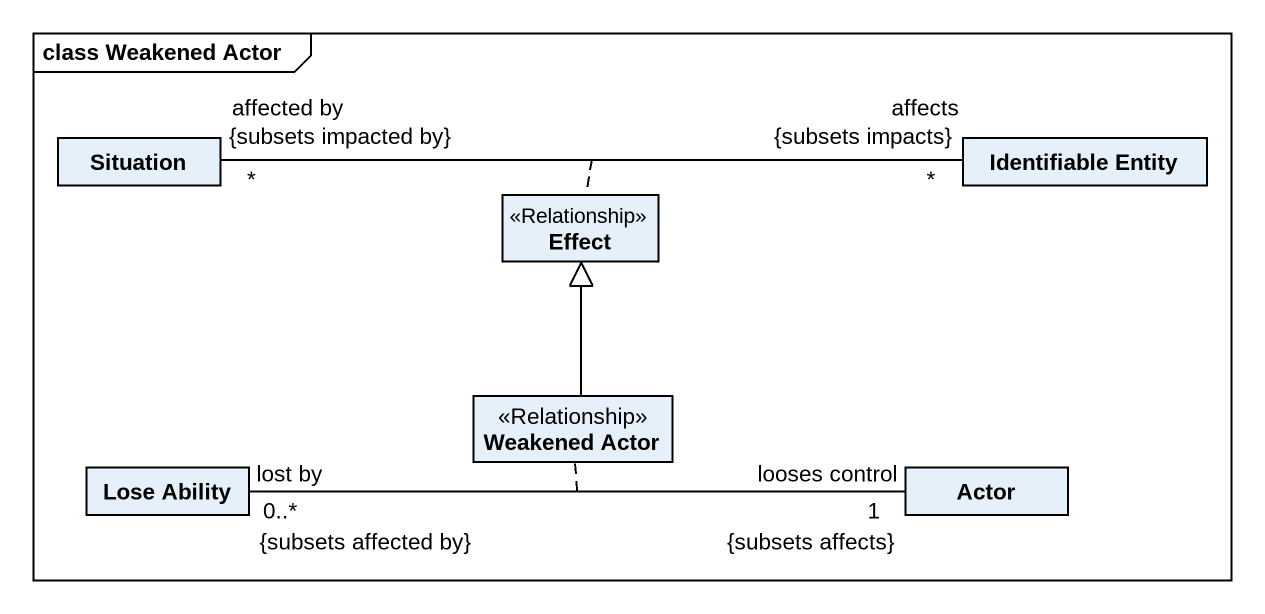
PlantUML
@startuml
mainframe class Weakened Actor
hide circle
hide empty members
class Situation
class "Identifiable Entity" as Identifiable_Entity
class Effect <<Relationship>>
class "Weakened Actor" as Weakened_Actor <<Relationship>>
class "Lose Ability" as Lose_Ability
class "Actor" as Actor_
Situation "affected by\n*\n{subsets impacted by}" -right- "affects\n*\n{subsets impacts}" Identifiable_Entity
(Situation, Identifiable_Entity) .. Effect
Weakened_Actor -up-|> Effect
Lose_Ability "lost by\n0..*\n{subsets affected by}" -right- "looses control\n1\n{subsets affects}" Actor_
(Lose_Ability, Actor_) .. Weakened_Actor
@enduml
